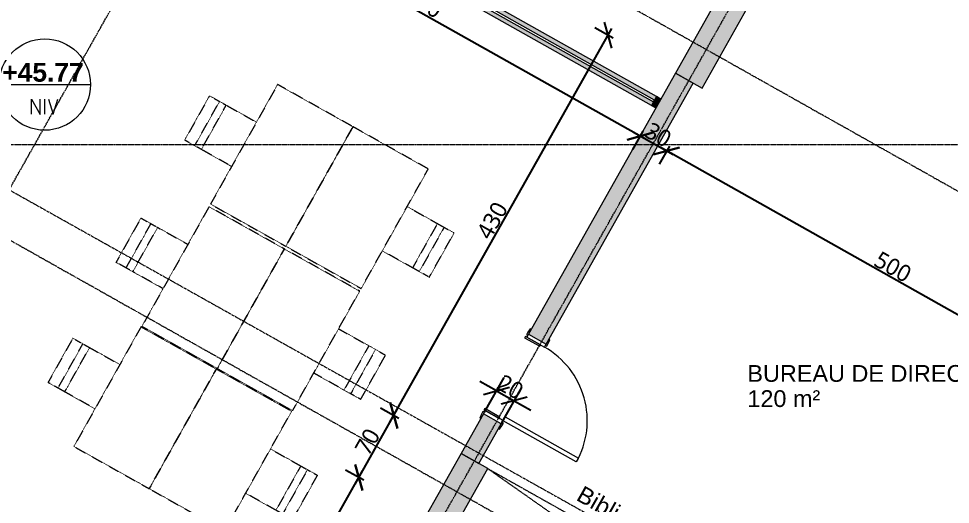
# Model space of a CAD drawing. Header units: millimetres. Extents: x 139864 to 546726, y 40253 to 3921401762.
# Drawn here: x 289900 to 299070, y 70408 to 75192 of the extents above; entities that cross this region are included whole.
import ezdxf

# ---------------------------------------------------------------- set-up
doc = ezdxf.new("R2010")
doc.units = ezdxf.units.MM
for name, pattern in [('Caché', [3, 2, -1]), ('Caché fin', [1.9, 1.1, -0.8]), ('Centre', [12.5, 2.5, -1.875, 6.25, -1.875]), ('Ligne de quadrillage', [22.225, 12.7, -3.175, 3.175, -3.175]), ('Tiret', [2.5, 1.25, -1.25]), ('Triple tiret', [21.25, 6.25, -1.875, 2.5, -1.875, 2.5, -1.875, 2.5, -1.875])]:
    doc.linetypes.add(name, pattern=pattern)
for name, color, linetype, lineweight in [('AS-20_AXES-ET-FILES', 12, 'Centre', 9), ('AS-22_MOYEN', 3, 'Continuous', 13), ('AS-23_FIN', 2, 'Continuous', 9), ('AS-24_TRES-FIN', 9, 'Continuous', 9), ('AS-25_PROJECTIONS', 12, 'Triple tiret', 9), ('AS-26_STRUCTURE-BETON', 6, 'Continuous', 13), ('AS-28_PORTES-FENETRES', 9, 'Continuous', 13), ('AS-30_COTE-1', 1, 'Continuous', 5), ('AS-31_TXT-1', 32, 'Continuous', 5), ('AS-40_MOBILIER', 9, 'Continuous', 9), ('AS-50_HACHURES-01', 9, 'Continuous', 13)]:
    doc.layers.add(name, color=color, linetype=linetype, lineweight=lineweight)
doc.styles.add('Arial', font='arial.ttf', dxfattribs={"height": 165})
doc.styles.add('Arial_B_4', font='arialbd.ttf', dxfattribs={"height": 185.714286})
doc.styles.add('Trebuchet MS_2', font='trebuc.ttf', dxfattribs={"height": 165})
doc.dimstyles.new('Cotes_linéaires', dxfattribs={"dimscale": 304.8, "dimtxt": 170.1069, "dimasz": 0.615157, "dimexe": 0.492126, "dimexo": 0.0625, "dimgap": 0.049213, "dimtad": 1, "dimdec": 0, "dimlfac": 0.1, "dimzin": 0, "dimdsep": 46, "dimtxsty": 'Trebuchet MS_2', "dimblk1": 'OBLIQUE', "dimblk2": 'OBLIQUE', "dimsah": 1, "dimcen": 0.09, "dimdle": 0.246063, "dimazin": 0, "dimtfac": 1, "dimtdec": 4, "dimtix": 1, "dimtmove": 0, "dimatfit": 3, "dimfxl": 0, "dimtvp": 1, "dimtolj": 1, "dimtzin": 0, "dimarcsym": 0})

# ---------------------------------------------------------------- blocks, each defined once
blk = doc.blocks.new('Sau_Porte_Modele_Standard - 90x210-V22-12_ Niveau 12 -  BAT BUREAUX')
at = {"layer": 'AS-23_FIN', "lineweight": 13}
for p, q in [((-465, 115), (-505, 110)), ((-505, 110), (-505, 100)), ((-435, 115), (-465, 115)), ((-450, 100), (-435, 100)), ((-435, 100), (-435, 115)), ((-400, 115), (-415, 115)), ((-415, 115), (-415, -55)), ((-400, -55), (-400, 115)), ((415, 115), (400, 115)), ((400, 115), (400, -55)), ((415, -55), (415, 115)), ((465, 115), (435, 115)), ((435, 115), (435, 100)), ((435, 100), (450, 100)), ((505, 110), (465, 115)), ((505, 100), (505, 110)), ((-415, -55), (-400, -55)), ((400, -55), (415, -55)), ((-505, -100), (-505, -110)), ((-505, -110), (-466.7, -115)), ((-466.7, -115), (-435, -115)), ((-435, -100), (-450, -100)), ((-435, -115), (-435, -100)), ((450, -100), (435, -100)), ((435, -100), (435, -115)), ((435, -115), (466.7, -115)), ((466.7, -115), (505, -110)), ((505, -110), (505, -100))]:
    blk.add_line(p, q, dxfattribs=at)
at = {"layer": 'AS-25_PROJECTIONS', "linetype": 'Tiret'}
for p, q in [((-416, -100.4), (-415, -100.4)), ((-415, -100.4), (-415, -100)), ((-415, -100), (-414, -100)), ((-414, -100), (-414, -100.3))]:
    blk.add_line(p, q, dxfattribs=at)
blk.add_arc((-415, -100), 1.04, 270, 0, dxfattribs=at)
at = {"layer": 'AS-28_PORTES-FENETRES'}
for p, q in [((-415, 100), (-450, 100)), ((-415, -100), (-415, 100)), ((450, 100), (415, 100)), ((415, 100), (415, -100)), ((-450, -100), (-415, -100)), ((-416, -928.2), (-416, -100.4)), ((-416, -100.4), (-374, -100.4)), ((-374, -100.4), (-374, -928.2)), ((415, -100), (450, -100)), ((-377.7, -928.2), (-416, -928.2))]:
    blk.add_line(p, q, dxfattribs=at)
blk.add_arc((-414, -100), 829, 269.92815, 0, dxfattribs=at)
blk = doc.blocks.new('Meneau rectangulaire - 100 x 25mm-4341086-12_ Niveau 12 -  BAT BUREAUX')
at = {"layer": 'AS-23_FIN'}
blk.add_hatch(color=256, dxfattribs=at).paths.add_polyline_path([(-50, 50), (0, 50), (0, -50), (-50, -50)], flags=0)
at = {"layer": 'AS-22_MOYEN'}
for p, q in [((-50, 50), (0, 50)), ((-50, -50), (-50, 50)), ((0, 50), (0, -50)), ((0, -50), (-50, -50))]:
    blk.add_line(p, q, dxfattribs=at)
blk = doc.blocks.new('Meneau rectangulaire - 100 x 25mm-10183628-12_ Niveau 12 -  BAT BUREAUX')
at = {"layer": 'AS-23_FIN'}
h = blk.add_hatch(color=256, dxfattribs=at)
h.paths.add_polyline_path([(551145.3, 74336.2), (551165, 74371), (547788.5, 76273.1), (547783.6, 76264.4), (547778.9, 76266.3), (547764.5, 76240.7), (551083.5, 74371)], flags=0)
h.paths.add_polyline_path([(551174.8, 74388.4), (551194.4, 74423.3), (547813.6, 76327.9), (547799.2, 76302.3), (547803.2, 76299.3), (547798.3, 76290.6), (551145.3, 74405)], flags=0)
for p, q in [((551194.4, 74423.3), (547813.6, 76327.9)), ((551145.3, 74336.2), (547764.5, 76240.7))]:
    blk.add_line(p, q, dxfattribs=at)
blk = doc.blocks.new('Table de cuisine - 135 x 85 x 75 cm - Verre-9855812-12_ Niveau 12 -  BAT BUREAUX')
at = {"layer": 'AS-40_MOBILIER', "color": 8, "linetype": 'Caché fin'}
for p, q in [((675, 425), (-675, 425)), ((-675, 425), (-675, -425)), ((675, -425), (675, 425)), ((-675, -425), (675, -425))]:
    blk.add_line(p, q, dxfattribs=at)
blk = doc.blocks.new('Upholstered_Dining_Chair_non-parametric_5394 - Upholstered chair-759850-12_ Niveau 12 -  BAT BUREAUX')
at = {"layer": 'AS-40_MOBILIER', "color": 8, "linetype": 'Caché fin'}
for p, q in [((459.5, 387.9), (-40.5, 387.9)), ((-40.5, 387.8), (-40.5, 387.9)), ((-40.5, 318.9), (-40.5, 387.8)), ((459.5, 387.9), (459.5, 387.8)), ((459.5, 387.8), (459.5, 318.9)), ((-40.5, 274.8), (-40.5, 318.9)), ((459.5, 318.9), (459.5, 274.8)), ((-40.5, 199.3), (-40.5, 274.8)), ((-40.5, 274.8), (459.5, 274.8)), ((-40.5, -140.2), (-40.5, 199.3)), ((-40.5, 199.3), (459.5, 199.3)), ((459.5, 274.8), (459.5, 199.3)), ((459.5, 199.3), (459.5, -140.2)), ((-40.5, -142.3), (-40.5, -140.2)), ((459.5, -140.2), (459.5, -142.3))]:
    blk.add_line(p, q, dxfattribs=at)
blk = doc.blocks.new('Upholstered_Dining_Chair_non-parametric_5394 - Upholstered chair-V25-12_ Niveau 12 -  BAT BUREAUX')
at = {"layer": 'AS-40_MOBILIER', "color": 8, "linetype": 'Caché fin'}
for p, q in [((459.5, 387.9), (-40.5, 387.9)), ((-40.5, 387.8), (-40.5, 387.9)), ((-40.5, 318.9), (-40.5, 387.8)), ((459.5, 387.9), (459.5, 387.8)), ((459.5, 387.8), (459.5, 318.9)), ((-40.5, 274.8), (-40.5, 318.9)), ((459.5, 318.9), (459.5, 274.8)), ((-40.5, 199.3), (-40.5, 274.8)), ((-40.5, 274.8), (459.5, 274.8)), ((-40.5, -140.2), (-40.5, 199.3)), ((-40.5, 199.3), (459.5, 199.3)), ((459.5, 274.8), (459.5, 199.3)), ((459.5, 199.3), (459.5, -140.2)), ((-40.5, -141.9), (-40.5, -140.2)), ((459.5, -140.2), (459.5, -142.3))]:
    blk.add_line(p, q, dxfattribs=at)
blk = doc.blocks.new('Table de cuisine - 135 x 85 x 75 cm - Verre-10171903-12_ Niveau 12 -  BAT BUREAUX')
at = {"layer": 'AS-40_MOBILIER', "color": 8, "linetype": 'Caché fin'}
for p, q in [((675, 425), (-675, 425)), ((-675, 425), (-675, -425)), ((675, -425), (675, 425)), ((-675, -425), (675, -425))]:
    blk.add_line(p, q, dxfattribs=at)
blk = doc.blocks.new('Upholstered_Dining_Chair_non-parametric_5394 - Upholstered chair-V24-12_ Niveau 12 -  BAT BUREAUX')
at = {"layer": 'AS-40_MOBILIER', "color": 8, "linetype": 'Caché fin'}
for p, q in [((-40.5, 140.2), (-40.5, 142.3)), ((-40.5, -199.3), (-40.5, 140.2)), ((459.5, 142.3), (459.5, 140.2)), ((459.5, 140.2), (459.5, -199.3)), ((-40.5, -274.8), (-40.5, -199.3)), ((459.5, -199.3), (-40.5, -199.3)), ((-40.5, -318.9), (-40.5, -274.8)), ((459.5, -274.8), (-40.5, -274.8)), ((459.5, -199.3), (459.5, -274.8)), ((459.5, -274.8), (459.5, -318.9)), ((-40.5, -387.8), (-40.5, -318.9)), ((459.5, -318.9), (459.5, -387.8)), ((-40.5, -387.9), (459.5, -387.9)), ((-40.5, -387.9), (-40.5, -387.8)), ((459.5, -387.8), (459.5, -387.9))]:
    blk.add_line(p, q, dxfattribs=at)
blk = doc.blocks.new('_Oblique')
at = {"color": 0, "linetype": 'ByBlock', "lineweight": -2}
blk.add_line((-0.5, -0.5), (0.5, 0.5), dxfattribs=at)
blk = doc.blocks.new('DIMBLOCK62-12_ Niveau 12 -  BAT BUREAUX')
at = {"layer": 'AS-30_COTE-1', "color": 0, "lineweight": -2, "transparency": 16777216}
for p, q in [((291101.6, 66862.2), (293284.8, 70737.6)), ((293296.7, 70644.8), (293117.3, 70745.9)), ((291187.1, 66900.1), (291007.7, 67001.2))]:
    blk.add_line(p, q, dxfattribs=at)
at = {"layer": 'Defpoints', "color": 0, "transparency": 16777216}
for p in [(293248, 70672.2), (293313.3, 70635.4), (291203.7, 66890.7)]:
    blk.add_point(p, dxfattribs=at)
at = {"layer": 'AS-30_COTE-1', "color": 0, "lineweight": -2, "transparency": 16777216, "xscale": 187.5, "yscale": 187.5, "zscale": 187.5}
for p, rotation in [((293248, 70672.2), 60.60515023088664), ((291138.4, 66927.5), 240.6051502308866)]:
    blk.add_blockref('_Oblique', p, dxfattribs=dict(at, rotation=rotation))
at = {"layer": 'AS-30_COTE-1', "color": 0, "transparency": 16777216, "insert": (292107, 68848.5), "char_height": 165, "width": 435.935, "attachment_point": 5, "rotation": 60.60515, "style": 'Trebuchet MS_2'}
blk.add_mtext('\\A1;430', dxfattribs=at)
blk = doc.blocks.new('DIMBLOCK63-12_ Niveau 12 -  BAT BUREAUX')
at = {"layer": 'AS-30_COTE-1', "color": 0, "lineweight": -2, "transparency": 16777216}
for p, q in [((293211.1, 70606.9), (293628.3, 71347.5)), ((293640.3, 71254.7), (293460.8, 71355.7)), ((293296.7, 70644.8), (293117.3, 70745.9))]:
    blk.add_line(p, q, dxfattribs=at)
at = {"layer": 'Defpoints', "color": 0, "transparency": 16777216}
for p in [(293591.5, 71282.1), (293656.9, 71245.3), (293313.3, 70635.4)]:
    blk.add_point(p, dxfattribs=at)
at = {"layer": 'AS-30_COTE-1', "color": 0, "lineweight": -2, "transparency": 16777216, "xscale": 187.5, "yscale": 187.5, "zscale": 187.5}
for p, rotation in [((293591.5, 71282.1), 60.60515023088664), ((293248, 70672.2), 240.6051502308866)]:
    blk.add_blockref('_Oblique', p, dxfattribs=dict(at, rotation=rotation))
at = {"layer": 'AS-30_COTE-1', "color": 0, "transparency": 16777216, "insert": (293333.5, 71025.7), "char_height": 165, "width": 290.623, "attachment_point": 5, "rotation": 60.60515, "style": 'Trebuchet MS_2'}
blk.add_mtext('\\A1;70', dxfattribs=at)
blk = doc.blocks.new('DIMBLOCK64-12_ Niveau 12 -  BAT BUREAUX')
at = {"layer": 'AS-30_COTE-1', "color": 0, "lineweight": -2, "transparency": 16777216}
for p, q in [((293554.7, 71216.8), (295738.8, 75093.6)), ((295750.7, 75000.8), (295571.3, 75101.9)), ((293640.3, 71254.7), (293460.8, 71355.7))]:
    blk.add_line(p, q, dxfattribs=at)
at = {"layer": 'Defpoints', "color": 0, "transparency": 16777216}
for p in [(295701.9, 75028.3), (295767.3, 74991.5), (293656.9, 71245.3)]:
    blk.add_point(p, dxfattribs=at)
at = {"layer": 'AS-30_COTE-1', "color": 0, "lineweight": -2, "transparency": 16777216, "xscale": 187.5, "yscale": 187.5, "zscale": 187.5}
for p, rotation in [((295701.9, 75028.3), 60.60515023088664), ((293591.5, 71282.1), 240.6051502308866)]:
    blk.add_blockref('_Oblique', p, dxfattribs=dict(at, rotation=rotation))
at = {"layer": 'AS-30_COTE-1', "color": 0, "transparency": 16777216, "insert": (294560.5, 73203.8), "char_height": 165, "width": 435.935, "attachment_point": 5, "rotation": 60.60515, "style": 'Trebuchet MS_2'}
blk.add_mtext('\\A1;430', dxfattribs=at)
blk = doc.blocks.new('DIMBLOCK70-12_ Niveau 12 -  BAT BUREAUX')
at = {"layer": 'AS-30_COTE-1', "color": 0, "lineweight": -2, "transparency": 16777216}
for p, q in [((298640.3, 68351.8), (300824.5, 72228.9)), ((300836.4, 72136.1), (300657, 72237.2)), ((298725.9, 68389.7), (298546.4, 68490.8))]:
    blk.add_line(p, q, dxfattribs=at)
at = {"layer": 'Defpoints', "color": 0, "transparency": 16777216}
for p in [(300787.7, 72163.5), (300853, 72126.7), (298742.5, 68380.3)]:
    blk.add_point(p, dxfattribs=at)
at = {"layer": 'AS-30_COTE-1', "color": 0, "lineweight": -2, "transparency": 16777216, "xscale": 187.5, "yscale": 187.5, "zscale": 187.5}
for p, rotation in [((300787.7, 72163.5), 60.60515023088664), ((298677.1, 68417.1), 240.6051502308866)]:
    blk.add_blockref('_Oblique', p, dxfattribs=dict(at, rotation=rotation))
at = {"layer": 'AS-30_COTE-1', "color": 0, "transparency": 16777216, "insert": (299646.2, 70338.9), "char_height": 165, "width": 435.935, "attachment_point": 5, "rotation": 60.60515, "style": 'Trebuchet MS_2'}
blk.add_mtext('\\A1;430', dxfattribs=at)
blk = doc.blocks.new('DIMBLOCK82-12_ Niveau 12 -  BAT BUREAUX')
at = {"layer": 'AS-30_COTE-1', "color": 0, "lineweight": -2, "transparency": 16777216}
for p, q in [((296305, 73936.4), (296203.9, 73756.9)), ((300699.2, 71396.7), (296212.2, 73924.4)), ((300661.3, 71482.2), (300560.2, 71302.8))]:
    blk.add_line(p, q, dxfattribs=at)
at = {"layer": 'Defpoints', "color": 0, "transparency": 16777216}
for p in [(296314.3, 73953), (296277.5, 73887.6), (300670.6, 71498.8)]:
    blk.add_point(p, dxfattribs=at)
at = {"layer": 'AS-30_COTE-1', "color": 0, "lineweight": -2, "transparency": 16777216, "xscale": 187.5, "yscale": 187.5, "zscale": 187.5}
for p, rotation in [((296277.5, 73887.6), 150.605150230895), ((300633.8, 71433.5), 330.605150230895)]:
    blk.add_blockref('_Oblique', p, dxfattribs=dict(at, rotation=rotation))
at = {"layer": 'AS-30_COTE-1', "color": 0, "transparency": 16777216, "insert": (298504.2, 72746.8), "char_height": 165, "width": 435.935, "attachment_point": 5, "rotation": 330.60515, "style": 'Trebuchet MS_2'}
blk.add_mtext('\\A1;500', dxfattribs=at)
blk = doc.blocks.new('DIMBLOCK83-12_ Niveau 12 -  BAT BUREAUX')
at = {"layer": 'AS-30_COTE-1', "color": 0, "lineweight": -2, "transparency": 16777216}
for p, q in [((296043.6, 74083.6), (295942.5, 73904.2)), ((296342.9, 73850.8), (295950.8, 74071.7)), ((296305, 73936.4), (296203.9, 73756.9))]:
    blk.add_line(p, q, dxfattribs=at)
at = {"layer": 'Defpoints', "color": 0, "transparency": 16777216}
for p in [(296053, 74100.2), (296016.1, 74034.9), (296314.3, 73953)]:
    blk.add_point(p, dxfattribs=at)
at = {"layer": 'AS-30_COTE-1', "color": 0, "lineweight": -2, "transparency": 16777216, "xscale": 187.5, "yscale": 187.5, "zscale": 187.5}
for p, rotation in [((296016.1, 74034.9), 150.6051502308955), ((296277.5, 73887.6), 330.6051502308955)]:
    blk.add_blockref('_Oblique', p, dxfattribs=dict(at, rotation=rotation))
at = {"layer": 'AS-30_COTE-1', "color": 0, "transparency": 16777216, "insert": (296195.4, 74047.4), "char_height": 165, "width": 290.623, "attachment_point": 5, "rotation": 330.60515, "style": 'Trebuchet MS_2'}
blk.add_mtext('\\A1;30', dxfattribs=at)
blk = doc.blocks.new('DIMBLOCK84-12_ Niveau 12 -  BAT BUREAUX')
at = {"layer": 'AS-30_COTE-1', "color": 0, "lineweight": -2, "transparency": 16777216}
for p, q in [((291687.3, 76537.7), (291586.2, 76358.3)), ((296081.5, 73998.1), (291594.5, 76525.8)), ((296043.6, 74083.6), (295942.5, 73904.2))]:
    blk.add_line(p, q, dxfattribs=at)
at = {"layer": 'Defpoints', "color": 0, "transparency": 16777216}
for p in [(291659.9, 76489), (291696.7, 76554.3), (296053, 74100.2)]:
    blk.add_point(p, dxfattribs=at)
at = {"layer": 'AS-30_COTE-1', "color": 0, "lineweight": -2, "transparency": 16777216, "xscale": 187.5, "yscale": 187.5, "zscale": 187.5}
for p, rotation in [((291659.9, 76489), 150.6051502308952), ((296016.1, 74034.9), 330.6051502308952)]:
    blk.add_blockref('_Oblique', p, dxfattribs=dict(at, rotation=rotation))
at = {"layer": 'AS-30_COTE-1', "color": 0, "transparency": 16777216, "insert": (293886.6, 75348.1), "char_height": 165, "width": 435.935, "attachment_point": 5, "rotation": 330.60515, "style": 'Trebuchet MS_2'}
blk.add_mtext('\\A1;500', dxfattribs=at)
blk = doc.blocks.new('Cotes d_élévation - cote elevation NIV-3547710-12_ Niveau 12 -  BAT BUREAUX')
at = {"layer": 'AS-30_COTE-1'}
for p, q in [((-6, 0), (6, 0)), ((-1.74, -1.9), (-0.62, -3.94)), ((-1.74, -3.9), (-1.74, -1.9)), ((-0.62, -3.94), (-0.62, -1.9)), ((0, -3.9), (0, -1.9)), ((0.47, -1.9), (1.12, -3.9)), ((1.12, -3.9), (1.73, -1.9))]:
    blk.add_line(p, q, dxfattribs=at)
blk.add_circle((0, 0), 6, dxfattribs=at)
blk = doc.blocks.new('*D297')
at = {"layer": 'AS-30_COTE-1', "color": 0, "lineweight": -2, "transparency": 16777216}
for p, q in [((294485.1, 71317.1), (294677, 71657.7)), ((294603.4, 71527), (294440, 71619.1)), ((294659.3, 71218.9), (294851.2, 71559.6)), ((294603.4, 71527), (294777.6, 71428.9)), ((294777.6, 71428.9), (294941, 71336.8))]:
    blk.add_line(p, q, dxfattribs=at)
at = {"layer": 'Defpoints', "color": 0, "transparency": 16777216}
for p in [(294777.6, 71428.9), (294475.7, 71300.5), (294650, 71202.3)]:
    blk.add_point(p, dxfattribs=at)
at = {"layer": 'AS-30_COTE-1', "color": 0, "lineweight": -2, "transparency": 16777216, "xscale": 187.5, "yscale": 187.5, "zscale": 187.5}
for p, rotation in [((294603.4, 71527), 330.6051502309874), ((294777.6, 71428.9), 150.6051502309874)]:
    blk.add_blockref('_Oblique', p, dxfattribs=dict(at, rotation=rotation))
at = {"layer": 'AS-30_COTE-1', "color": 0, "transparency": 16777216, "insert": (294739, 71564.2), "char_height": 165, "attachment_point": 5, "rotation": 330.60515, "style": 'Trebuchet MS_2'}
blk.add_mtext('\\A1;20', dxfattribs=at)

msp = doc.modelspace()

# ---------------------------------------------------------------- hatches: boundary and pattern name
at = {"layer": 'AS-24_TRES-FIN'}
for points in [[(296626.65175, 74507.35529), (299424.35675, 79473.52551), (299162.97937, 79620.77315), (296365.27437, 74654.60292), (296577.90993, 74534.81412)], [(294172.66143, 70151.30859), (294516.23924, 70761.18915), (294254.86186, 70908.43678), (293911.28405, 70298.55623)]]:
    msp.add_hatch(color=256, dxfattribs=at).paths.add_polyline_path(points, flags=0)
at = {"layer": 'AS-50_HACHURES-01'}
h = msp.add_hatch(color=256, dxfattribs=at)
h.paths.add_polyline_path([(294429.11345, 70810.27169), (294649.98489, 71202.33776), (294475.73331, 71300.50285), (294254.86186, 70908.43678), (294341.98765, 70859.35424)], flags=0)
h.paths.add_polyline_path([(295091.72779, 71986.4699), (296539.52596, 74556.43783), (296365.27437, 74654.60292), (294917.4762, 72084.63499), (295004.602, 72035.55245)], flags=0)

# ---------------------------------------------------------------- linework, layer by layer
at = {"layer": 'AS-20_AXES-ET-FILES', "linetype": 'Ligne de quadrillage', "lineweight": 5}
for p, q in [((282917.17833, 61275.58903), (298773.41536, 89421.79175)), ((287534.84538, 58674.2142), (303391.08241, 86820.41692)), ((290197.06369, 78533.77057), (310199.77703, 67265.18961)), ((287742.93649, 74177.4809), (307745.64984, 62908.89994))]:
    msp.add_line(p, q, dxfattribs=at)
at = {"layer": 'AS-20_AXES-ET-FILES'}
for p, q in [((284162.65396, 76671.19037), (298111.65142, 68847.84526)), ((283185.74229, 73951.74097), (308434.99883, 73951.74097))]:
    msp.add_line(p, q, dxfattribs=at)
at = {"layer": 'AS-25_PROJECTIONS', "linetype": 'Caché'}
for q in [(298872.52891, 68307.06195), (298627.11619, 67871.43298)]:
    msp.add_line((294516.23924, 70761.18915), q, dxfattribs=at)
at = {"layer": 'AS-26_STRUCTURE-BETON', "lineweight": 9}
for p, q in [((299162.97937, 79620.77315), (296365.27437, 74654.60292)), ((296626.65175, 74507.35529), (299424.35675, 79473.52551)), ((296365.27437, 74654.60292), (296626.65175, 74507.35529)), ((294254.86186, 70908.43678), (293911.28405, 70298.55623)), ((294516.23924, 70761.18915), (294254.86186, 70908.43678)), ((294172.66143, 70151.30859), (294516.23924, 70761.18915))]:
    msp.add_line(p, q, dxfattribs=at)
at = {"layer": 'AS-26_STRUCTURE-BETON'}
for p, q in [((292767.31947, 76275.58702), (296148.11999, 74371.00419)), ((296157.9365, 74388.42935), (292777.13598, 76293.01218)), ((296365.27437, 74654.60292), (294917.4762, 72084.63499)), ((296539.52596, 74556.43783), (296365.27437, 74654.60292)), ((295091.72779, 71986.4699), (296539.52596, 74556.43783)), ((296148.11999, 74371.00419), (296157.9365, 74388.42935)), ((294917.4762, 72084.63499), (295091.72779, 71986.4699)), ((294475.73331, 71300.50285), (294254.86186, 70908.43678)), ((294649.98489, 71202.33776), (294475.73331, 71300.50285)), ((294429.11345, 70810.27169), (294649.98489, 71202.33776)), ((294254.86186, 70908.43678), (294429.11345, 70810.27169))]:
    msp.add_line(p, q, dxfattribs=at)

# ---------------------------------------------------------------- block references
at = {"layer": 'AS-23_FIN'}
msp.add_blockref('Meneau rectangulaire - 100 x 25mm-10183628-12_ Niveau 12 -  BAT BUREAUX', (-255016.84136, 0), dxfattribs=at)
at = {"layer": 'AS-23_FIN', "extrusion": (0, 0, -1), "rotation": 209.3948497690158}
msp.add_blockref('Meneau rectangulaire - 100 x 25mm-4341086-12_ Niveau 12 -  BAT BUREAUX', (-296196.59115, 74355.1755), dxfattribs=at)
at = {"layer": 'AS-28_PORTES-FENETRES', "rotation": 60.6051502309842}
msp.add_blockref('Sau_Porte_Modele_Standard - 90x210-V22-12_ Niveau 12 -  BAT BUREAUX', (294783.73055, 71643.48638), dxfattribs=at)
at = {"layer": 'AS-30_COTE-1', "xscale": 74.99999999999996, "yscale": 74.99999999999996, "zscale": 74.99999999999996}
msp.add_blockref('Cotes d_élévation - cote elevation NIV-3547710-12_ Niveau 12 -  BAT BUREAUX', (290156.92788, 74542.40259), dxfattribs=at)
at = {"layer": 'AS-40_MOBILIER', "color": 8, "linetype": 'Caché fin'}
for name, p, rotation in [('Table de cuisine - 135 x 85 x 75 cm - Verre-10171903-12_ Niveau 12 -  BAT BUREAUX', (292489.1737, 73746.18174), 240.715523819668), ('Upholstered_Dining_Chair_non-parametric_5394 - Upholstered chair-V24-12_ Niveau 12 -  BAT BUREAUX', (292096.87678, 74206.44278), 240.715523819668), ('Table de cuisine - 135 x 85 x 75 cm - Verre-9855812-12_ Niveau 12 -  BAT BUREAUX', (293230.54526, 73330.4075), 240.7155238196661), ('Table de cuisine - 135 x 85 x 75 cm - Verre-10171903-12_ Niveau 12 -  BAT BUREAUX', (291814.15201, 72542.5432), 240.715523819668), ('Upholstered_Dining_Chair_non-parametric_5394 - Upholstered chair-759850-12_ Niveau 12 -  BAT BUREAUX', (293827.84334, 73235.68624), 240.7155238196661), ('Upholstered_Dining_Chair_non-parametric_5394 - Upholstered chair-V24-12_ Niveau 12 -  BAT BUREAUX', (291421.85509, 73002.80425), 240.715523819668), ('Table de cuisine - 135 x 85 x 75 cm - Verre-9855812-12_ Niveau 12 -  BAT BUREAUX', (292555.52357, 72126.76897), 240.7155238196661), ('Table de cuisine - 135 x 85 x 75 cm - Verre-10171903-12_ Niveau 12 -  BAT BUREAUX', (291144.312, 71358.935), 240.715523819668), ('Upholstered_Dining_Chair_non-parametric_5394 - Upholstered chair-V25-12_ Niveau 12 -  BAT BUREAUX', (293152.82165, 72032.04771), 240.7155238196661), ('Upholstered_Dining_Chair_non-parametric_5394 - Upholstered chair-V24-12_ Niveau 12 -  BAT BUREAUX', (290752.01507, 71819.19604), 240.715523819668), ('Table de cuisine - 135 x 85 x 75 cm - Verre-9855812-12_ Niveau 12 -  BAT BUREAUX', (291885.68356, 70943.16076), 240.7155238196661), ('Upholstered_Dining_Chair_non-parametric_5394 - Upholstered chair-759850-12_ Niveau 12 -  BAT BUREAUX', (292482.98163, 70848.4395), 240.7155238196661)]:
    msp.add_blockref(name, p, dxfattribs=dict(at, rotation=rotation))

# ---------------------------------------------------------------- texts
at = {"layer": 'AS-30_COTE-1', "insert": (289739.15834, 74756.11011), "char_height": 185.714286, "width": 929.9730077, "attachment_point": 1, "line_spacing_factor": 0.941778, "style": 'Arial_B_4'}
msp.add_mtext('+45.77', dxfattribs=at)
at = {"layer": 'AS-31_TXT-1', "color": 7, "char_height": 165, "attachment_point": 1, "style": 'Arial'}
for s, insert, width in [('BUREAU DE DIRECTION', (297072.21587, 71779.84682), 3120.5685937), ('120 m²', (297072.21587, 71531.79995), 847.7845312)]:
    msp.add_mtext(s, dxfattribs=dict(at, insert=insert, width=width))
at = {"layer": 'AS-31_TXT-1', "color": 7, "insert": (295458.8926, 70598.75157), "char_height": 165, "width": 1491.13875, "attachment_point": 1, "rotation": 330.490123541, "style": 'Arial'}
msp.add_mtext('Bibliothèque', dxfattribs=at)

# ---------------------------------------------------------------- dimensions: what is measured, and where the dimension line sits
at = {"layer": 'AS-30_COTE-1'}
for base, p1, p2, angle, override, picture, middle in [((291659.85346, 76488.99173), (296052.95503, 74100.20888), (291696.66536, 76554.33608), 330.605150231, {"dimpost": '<>', "dimfxl": 5000}, 'DIMBLOCK84-12_ Niveau 12 -  BAT BUREAUX', (293886.56274, 75348.13427)), ((295701.94946, 75028.28874), (293656.8813, 71245.3107), (295767.29381, 74991.47684), 60.605150231, {"dimpost": '<>', "dimfxl": 4299.72112}, 'DIMBLOCK64-12_ Niveau 12 -  BAT BUREAUX', (294560.53708, 73203.77012)), ((296016.14313, 74034.86454), (296314.33242, 73952.96125), (296052.95503, 74100.20888), 330.605150231, {"dimpost": '<>', "dimfxl": 300}, 'DIMBLOCK83-12_ Niveau 12 -  BAT BUREAUX', (296195.39627, 74047.44685)), ((296277.52051, 73887.6169), (300670.62209, 71498.83405), (296314.33242, 73952.96125), 330.605150231, {"dimpost": '<>', "dimfxl": 5000}, 'DIMBLOCK82-12_ Niveau 12 -  BAT BUREAUX', (298504.22979, 72746.75944)), ((300787.68395, 72163.54698), (298742.47891, 68380.32596), (300853.0283, 72126.73508), 60.605150231, {"dimpost": '<>', "dimfxl": 4300}, 'DIMBLOCK70-12_ Niveau 12 -  BAT BUREAUX', (299646.20313, 70338.90688)), ((293591.53695, 71282.1226), (293313.30349, 70635.43014), (293656.8813, 71245.3107), 60.605150231, {"dimpost": '<>', "dimfxl": 700}, 'DIMBLOCK63-12_ Niveau 12 -  BAT BUREAUX', (293333.54192, 71025.74678)), ((293247.95915, 70672.24205), (291203.7171, 66890.73043), (293313.30349, 70635.43014), 60.605150231, {"dimpost": '<>', "dimfxl": 4298.038006}, 'DIMBLOCK62-12_ Niveau 12 -  BAT BUREAUX', (292106.95982, 68848.45664))]:
    dim = msp.add_linear_dim(base=base, p1=p1, p2=p2, angle=angle, dimstyle='Cotes_linéaires', override=override, dxfattribs=at)
    dim.commit()
    dim.dimension.update_dxf_attribs({"geometry": picture, "text_midpoint": middle})
dim = msp.add_aligned_dim(p1=(294475.73331, 71300.50285), p2=(294649.98489, 71202.33776), distance=260.00687, dimstyle='Cotes_linéaires', override={"dimpost": '<>', "dimfxl": 700}, dxfattribs=at)
dim.commit()
dim.dimension.update_dxf_attribs({"geometry": '*D297', "text_midpoint": (294739.04154, 71564.15949)})

doc.saveas('drawing.dxf')
